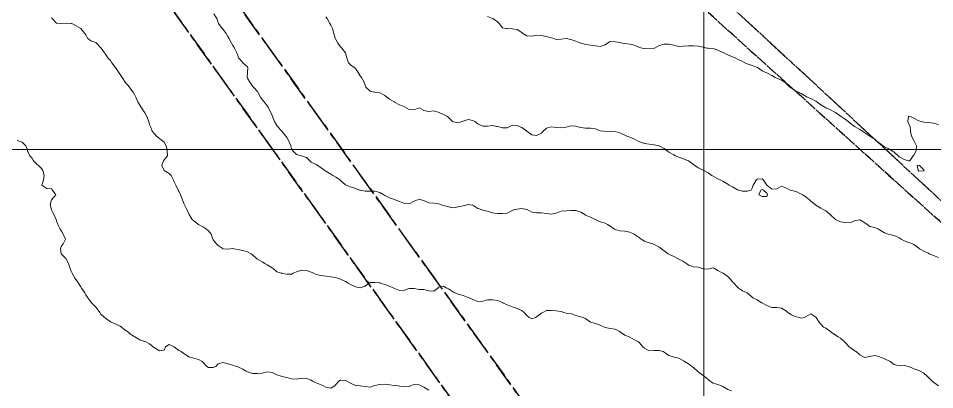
# Model space of a CAD drawing. Header units: centimetres. Extents: x 0 to 642158, y -847 to 649707.
# Drawn here: x 616996.9 to 617090.4, y 620062.9 to 620100.8 of the extents above; entities that cross this region are included whole.
import ezdxf

# ---------------------------------------------------------------- set-up
doc = ezdxf.new("R2010")
doc.units = ezdxf.units.CM
doc.header["$MEASUREMENT"] = 0
doc.linetypes.add('CENTERX2', pattern=[4, 2.5, -0.5, 0.5, -0.5])
doc.linetypes.add('JIS_02_0.7', pattern=[1.35, 0.75, -0.6])
for name, color, linetype, lineweight in [('MEV_grille', 254, 'Continuous', 9), ('WAL_parcellaire agricole', 7, 'JIS_02_0.7', 25), ('WAL_topographie 0.5', 253, 'Continuous', 20)]:
    doc.layers.add(name, color=color, linetype=linetype, lineweight=lineweight)
doc.layers.add('SPW_parcellaire cadastral', color=7, linetype='CENTERX2', lineweight=25, true_color=0xff0542)

# ---------------------------------------------------------------- blocks, each defined once
blk = doc.blocks.new('*U114')
at = {"layer": 'MEV_grille', "transparency": 33554687}
blk.add_lwpolyline([(-1338.461, 0), (1338.461, 0)], dxfattribs=at)
blk = doc.blocks.new('*U115')
at = {"layer": 'MEV_grille', "color": 0, "linetype": 'ByBlock', "lineweight": -2, "transparency": 16777216}
blk.add_blockref('*U114', (0, -2300), dxfattribs=at)
blk = doc.blocks.new('*U112')
at = {"layer": 'MEV_grille', "transparency": 33554687}
blk.add_lwpolyline([(0, 1825.476), (0, -1825.476)], dxfattribs=at)
blk = doc.blocks.new('*U113')
at = {"layer": 'MEV_grille', "color": 0, "linetype": 'ByBlock', "lineweight": -2, "transparency": 16777216}
blk.add_blockref('*U112', (1700, 0), dxfattribs=at)

msp = doc.modelspace()

# ---------------------------------------------------------------- linework, layer by layer
at = {"layer": 'SPW_parcellaire cadastral'}
for points in [[(617064.759, 620106.478), (617136.737, 620039.849), (617121.465, 620033.179), (617084.443, 620011.372), (616963.37, 620180.072), (616968.009, 620182.814), (617053.863, 620117.239), (617064.759, 620106.478)], [(617079.454, 620008.282), (616958.502, 620177.199), (616963.37, 620180.072), (617084.443, 620011.372), (617079.454, 620008.282)], [(617079.454, 620008.282), (617057.704, 619995.025), (617037.024, 619981.817), (616913.726, 620151.806), (616958.502, 620177.199), (617079.454, 620008.282)], [(617064.759, 620106.478), (617115.103, 620149.589), (617131.107, 620131.905), (617146.07, 620115.396), (617189.955, 620066.609), (617194.818, 620061.124), (617160.321, 620049.778), (617136.737, 620039.849), (617064.759, 620106.478)]]:
    msp.add_lwpolyline(points, dxfattribs=at)
at = {"layer": 'WAL_parcellaire agricole'}
for points in [[(617260.3, 620061.096), (617237.514, 620062.544), (617224.564, 620063.473), (617209.3, 620064.59), (617202.134, 620064.09), (617191.968, 620060.755), (617187.968, 620060.921), (617172.676, 620054.387), (617135.971, 620039.415), (617008.458, 620154.4), (617004.365, 620160.596), (617050.958, 620154.904), (617075.457, 620161.407)], [(617004.365, 620160.596), (617008.458, 620154.4), (617135.971, 620039.415), (617097.973, 620020.411), (617076.475, 620008.409), (617057.809, 619999.407), (617044.144, 619991.405), (617027.645, 619979.57), (617009.147, 619966.735), (616986.816, 619950.066), (616958.152, 619932.729), (616872.99, 619891.386), (616829.993, 619869.882)]]:
    msp.add_lwpolyline(points, dxfattribs=at)
at = {"layer": 'WAL_topographie 0.5'}
for points in [[(617016.791, 620101.25), (617017.102, 620100.75), (617017.25, 620100.367), (617017.296, 620100.25), (617017.663, 620099.75), (617017.75, 620099.639), (617018.068, 620099.25), (617018.25, 620098.93), (617018.352, 620098.75), (617018.604, 620098.25), (617018.75, 620098), (617018.908, 620097.75), (617019.153, 620097.25), (617019.25, 620096.981), (617019.333, 620096.75), (617019.75, 620096.266), (617019.768, 620096.25), (617020.25, 620095.815), (617020.293, 620095.75), (617020.25, 620095.25), (617020.25, 620095.25), (617020.222, 620094.75), (617020.25, 620094.691), (617020.492, 620094.25), (617020.75, 620093.85), (617020.855, 620093.75), (617021.25, 620093.309), (617021.29, 620093.25), (617021.583, 620092.75), (617021.75, 620092.5), (617021.934, 620092.25), (617022.25, 620091.85), (617022.302, 620091.75), (617022.578, 620091.25), (617022.75, 620090.865), (617022.797, 620090.75), (617023.006, 620090.25), (617023.25, 620089.833), (617023.309, 620089.75), (617023.75, 620089.25), (617023.75, 620089.25), (617024.141, 620088.75), (617024.25, 620088.615), (617024.466, 620088.25), (617024.663, 620087.75), (617024.75, 620087.485), (617024.855, 620087.25), (617025.25, 620086.875), (617025.704, 620086.75), (617025.75, 620086.738), (617026.25, 620086.577), (617026.619, 620086.25), (617026.75, 620086.114), (617027.25, 620085.853), (617027.409, 620085.75), (617027.75, 620085.536), (617028.15, 620085.25), (617028.25, 620085.189), (617028.75, 620084.864), (617028.935, 620084.75), (617029.25, 620084.565), (617029.733, 620084.25), (617029.75, 620084.235), (617030.25, 620083.779), (617030.3, 620083.75), (617030.75, 620083.566), (617031.25, 620083.404), (617031.675, 620083.25), (617031.75, 620083.225), (617032.25, 620083.146), (617032.75, 620083.141), (617033.25, 620083.135), (617033.75, 620083.005), (617034.153, 620082.75), (617034.25, 620082.694), (617034.75, 620082.45), (617035.25, 620082.276), (617035.329, 620082.25), (617035.75, 620082.096), (617036.25, 620081.865), (617036.75, 620081.828), (617037.25, 620082.117), (617037.583, 620082.25), (617037.75, 620082.309), (617037.972, 620082.25), (617038.25, 620082.182), (617038.75, 620081.945), (617039.25, 620081.903), (617039.75, 620081.85), (617040, 620081.75), (617040.25, 620081.662), (617040.75, 620081.527), (617041.25, 620081.448), (617041.75, 620081.55), (617042.25, 620081.652), (617042.659, 620081.75), (617042.75, 620081.77), (617042.95, 620081.75), (617043.25, 620081.717), (617043.75, 620081.366), (617044.107, 620081.25), (617044.25, 620081.206), (617044.75, 620081.111), (617045.25, 620080.919), (617045.75, 620080.84), (617046.25, 620080.845), (617046.75, 620080.887), (617047.25, 620081.147), (617047.484, 620081.25), (617047.75, 620081.316), (617048.25, 620081.375), (617048.75, 620081.268), (617048.786, 620081.25), (617049.25, 620080.99), (617049.75, 620080.94), (617050.25, 620080.923), (617050.75, 620080.85), (617051.25, 620080.792), (617051.75, 620080.905), (617052.25, 620081.107), (617052.75, 620081.128), (617053.25, 620081.179), (617053.75, 620081.163), (617054.25, 620080.987), (617054.662, 620080.75), (617054.75, 620080.694), (617055.25, 620080.481), (617055.712, 620080.25), (617055.75, 620080.233), (617056.25, 620080.004), (617056.75, 620079.855), (617056.975, 620079.75), (617057.25, 620079.554), (617057.697, 620079.25), (617057.75, 620079.214), (617058.25, 620079.089), (617058.75, 620079.055), (617059.25, 620078.944), (617059.706, 620078.75), (617059.75, 620078.729), (617060.25, 620078.372), (617060.433, 620078.25), (617060.75, 620078.048), (617061.25, 620077.878), (617061.594, 620077.75), (617061.75, 620077.684), (617062.25, 620077.427), (617062.479, 620077.25), (617062.75, 620077.047), (617063.182, 620076.75), (617063.25, 620076.712), (617063.75, 620076.464), (617064.125, 620076.25), (617064.25, 620076.196), (617064.75, 620075.939), (617065.053, 620075.75), (617065.25, 620075.595), (617065.75, 620075.425), (617066.25, 620075.386), (617066.659, 620075.25), (617066.75, 620075.22), (617067.25, 620075.176), (617067.5, 620075.25), (617067.75, 620075.304), (617067.904, 620075.25), (617068.25, 620075.054), (617068.75, 620074.775), (617068.788, 620074.75), (617069.25, 620074.434), (617069.439, 620074.25), (617069.75, 620073.891), (617069.891, 620073.75), (617070.25, 620073.339), (617070.359, 620073.25), (617070.75, 620072.969), (617071.25, 620072.75), (617071.25, 620072.75), (617071.75, 620072.322), (617071.825, 620072.25), (617072.25, 620072.038), (617072.71, 620071.75), (617072.75, 620071.727), (617073.25, 620071.464), (617073.75, 620071.25), (617074.25, 620071.25), (617074.25, 620071.25), (617074.75, 620071.176), (617075.25, 620070.871), (617075.393, 620070.75), (617075.75, 620070.494), (617076.25, 620070.301), (617076.536, 620070.25), (617076.75, 620070.187), (617077.05, 620070.25), (617077.25, 620070.327), (617077.75, 620070.625), (617078.25, 620070.266), (617078.265, 620070.25), (617078.594, 620069.75), (617078.75, 620069.542), (617079.042, 620069.25), (617079.25, 620069.136), (617079.75, 620068.81), (617079.808, 620068.75), (617080.25, 620068.431), (617080.533, 620068.25), (617080.75, 620068.136), (617081.175, 620067.75), (617081.25, 620067.68), (617081.661, 620067.25), (617081.75, 620067.167), (617082.25, 620066.803), (617082.355, 620066.75), (617082.75, 620066.424), (617083.036, 620066.25), (617083.25, 620066.15), (617083.75, 620066.25), (617083.75, 620066.25), (617084.25, 620066.342), (617084.659, 620066.25), (617084.75, 620066.229), (617085.25, 620066.032), (617085.75, 620065.795), (617085.828, 620065.75), (617086.25, 620065.443), (617086.75, 620065.313), (617087.25, 620065.343), (617087.75, 620065.25), (617087.75, 620065.25), (617088.25, 620065.01), (617088.75, 620064.837), (617088.896, 620064.75), (617089.25, 620064.557), (617089.596, 620064.25), (617089.75, 620064.104), (617090.132, 620063.75), (617090.25, 620063.645), (617090.75, 620063.267)], [(617000.25, 620100.833), (617000.303, 620100.75), (617000.75, 620100.278), (617001.25, 620100.25), (617001.75, 620100.273), (617002.25, 620100.268), (617002.3, 620100.25), (617002.75, 620100.013), (617003.25, 620099.75), (617003.25, 620099.75), (617003.641, 620099.25), (617003.75, 620099.083), (617003.929, 620098.75), (617004.25, 620098.485), (617004.75, 620098.306), (617004.819, 620098.25), (617005.25, 620097.819), (617005.304, 620097.75), (617005.659, 620097.25), (617005.75, 620097.125), (617005.993, 620096.75), (617006.25, 620096.479), (617006.413, 620096.25), (617006.75, 620095.792), (617006.776, 620095.75), (617007.117, 620095.25), (617007.25, 620095.059), (617007.452, 620094.75), (617007.75, 620094.25), (617007.75, 620094.25), (617008.201, 620093.75), (617008.25, 620093.691), (617008.563, 620093.25), (617008.75, 620092.929), (617008.861, 620092.75), (617009.056, 620092.25), (617009.25, 620091.932), (617009.361, 620091.75), (617009.694, 620091.25), (617009.75, 620091.145), (617009.964, 620090.75), (617010.157, 620090.25), (617010.25, 620089.938), (617010.329, 620089.75), (617010.5, 620089.25), (617010.75, 620088.977), (617010.942, 620088.75), (617011.25, 620088.5), (617011.613, 620088.25), (617011.75, 620088.143), (617011.933, 620087.75), (617012.033, 620087.25), (617012.083, 620086.75), (617011.75, 620086.35), (617011.659, 620086.25), (617011.5, 620085.75), (617011.75, 620085.25), (617011.75, 620085.25), (617012.25, 620084.942), (617012.442, 620084.75), (617012.678, 620084.25), (617012.75, 620084.1), (617012.917, 620083.75), (617013.179, 620083.25), (617013.25, 620083.125), (617013.412, 620082.75), (617013.606, 620082.25), (617013.75, 620081.868), (617013.806, 620081.75), (617014.061, 620081.25), (617014.25, 620080.838), (617014.302, 620080.75), (617014.6, 620080.25), (617014.75, 620080.1), (617015.25, 620079.75), (617015.25, 620079.75), (617015.75, 620079.45), (617016.058, 620079.25), (617016.25, 620079.078), (617016.538, 620078.75), (617016.697, 620078.25), (617016.75, 620078.155), (617017.077, 620077.75), (617017.25, 620077.6), (617017.75, 620077.25), (617017.751, 620077.25), (617018.25, 620077.227), (617018.5, 620077.25), (617018.75, 620077.273), (617018.875, 620077.25), (617019.25, 620077.198), (617019.75, 620077.083), (617020.25, 620076.939), (617020.604, 620076.75), (617020.75, 620076.629), (617021.173, 620076.25), (617021.25, 620076.199), (617021.75, 620075.907), (617022.008, 620075.75), (617022.25, 620075.625), (617022.75, 620075.326), (617022.867, 620075.25), (617023.25, 620074.901), (617023.704, 620074.75), (617023.75, 620074.736), (617024.25, 620074.659), (617024.75, 620074.65), (617024.917, 620074.75), (617025.25, 620074.902), (617025.75, 620075.055), (617026.25, 620075.05), (617026.75, 620074.865), (617027.015, 620074.75), (617027.25, 620074.625), (617027.75, 620074.523), (617028.25, 620074.462), (617028.75, 620074.401), (617029.25, 620074.323), (617029.417, 620074.25), (617029.75, 620074.15), (617030.25, 620073.914), (617030.532, 620073.75), (617030.75, 620073.608), (617031.25, 620073.38), (617031.75, 620073.264), (617032.25, 620073.432), (617032.639, 620073.75), (617032.75, 620073.815), (617033.25, 620073.823), (617033.75, 620073.762), (617033.776, 620073.75), (617034.25, 620073.607), (617034.75, 620073.437), (617035.181, 620073.25), (617035.25, 620073.212), (617035.75, 620073.006), (617036.25, 620073.042), (617036.75, 620073.21), (617037.25, 620073.202), (617037.75, 620073.114), (617038.25, 620073.091), (617038.75, 620072.974), (617039.25, 620072.939), (617039.661, 620073.25), (617039.75, 620073.339), (617040.25, 620073.431), (617040.59, 620073.25), (617040.75, 620073.172), (617041.25, 620072.829), (617041.446, 620072.75), (617041.75, 620072.613), (617042.25, 620072.468), (617042.75, 620072.292), (617042.875, 620072.25), (617043.25, 620072.062), (617043.75, 620071.861), (617044.25, 620071.905), (617044.75, 620072.052), (617045.25, 620072.038), (617045.75, 620071.968), (617046.25, 620071.773), (617046.294, 620071.75), (617046.75, 620071.522), (617047.25, 620071.34), (617047.5, 620071.25), (617047.75, 620071.157), (617048.25, 620070.948), (617048.486, 620070.75), (617048.75, 620070.444), (617048.981, 620070.25), (617049.25, 620070.094), (617049.639, 620070.25), (617049.75, 620070.317), (617050.25, 620070.682), (617050.397, 620070.75), (617050.75, 620070.938), (617051.25, 620070.963), (617051.75, 620070.933), (617052.25, 620070.85), (617052.523, 620070.75), (617052.75, 620070.674), (617053.25, 620070.635), (617053.75, 620070.446), (617054.25, 620070.303), (617054.45, 620070.25), (617054.75, 620070.153), (617055.25, 620069.765), (617055.292, 620069.75), (617055.75, 620069.63), (617056.25, 620069.452), (617056.663, 620069.25), (617056.75, 620069.205), (617057.25, 620069.116), (617057.75, 620069.052), (617058.25, 620068.794), (617058.321, 620068.75), (617058.75, 620068.434), (617059.187, 620068.25), (617059.25, 620068.218), (617059.75, 620067.974), (617060.137, 620067.75), (617060.25, 620067.667), (617060.597, 620067.25), (617060.75, 620067.093), (617061.25, 620066.838), (617061.75, 620066.864), (617062.25, 620066.882), (617062.659, 620066.75), (617062.75, 620066.713), (617063.25, 620066.371), (617063.6, 620066.25), (617063.75, 620066.194), (617064.25, 620066.078), (617064.75, 620065.821), (617064.857, 620065.75), (617065.25, 620065.521), (617065.601, 620065.25), (617065.75, 620065.122), (617066.171, 620064.75), (617066.25, 620064.686), (617066.75, 620064.307), (617066.846, 620064.25), (617067.25, 620063.9), (617067.446, 620063.75), (617067.75, 620063.544), (617068.25, 620063.411), (617068.625, 620063.25), (617068.75, 620063.187), (617069.25, 620062.895), (617069.625, 620062.75)], [(617028.25, 620100.941), (617028.385, 620100.75), (617028.654, 620100.25), (617028.75, 620100.077), (617028.927, 620099.75), (617029.064, 620099.25), (617029.194, 620098.75), (617029.25, 620098.635), (617029.454, 620098.25), (617029.75, 620097.878), (617029.885, 620097.75), (617030.25, 620097.25), (617030.25, 620097.25), (617030.375, 620096.75), (617030.544, 620096.25), (617030.75, 620096.031), (617031.125, 620095.75), (617031.25, 620095.65), (617031.543, 620095.25), (617031.75, 620094.923), (617031.875, 620094.75), (617032.148, 620094.25), (617032.25, 620093.95), (617032.32, 620093.75), (617032.75, 620093.339), (617033.194, 620093.25), (617033.25, 620093.242), (617033.75, 620093.167), (617034.25, 620092.896), (617034.464, 620092.75), (617034.75, 620092.528), (617035.204, 620092.25), (617035.25, 620092.221), (617035.75, 620091.938), (617036.25, 620091.75), (617036.25, 620091.75), (617036.75, 620091.472), (617037.25, 620091.438), (617037.75, 620091.63), (617038.25, 620091.389), (617038.75, 620091.272), (617039.25, 620091.338), (617039.571, 620091.25), (617039.75, 620091.204), (617040.25, 620090.967), (617040.646, 620090.75), (617040.75, 620090.653), (617041.181, 620090.25), (617041.25, 620090.205), (617041.75, 620090.125), (617042.167, 620090.25), (617042.25, 620090.283), (617042.75, 620090.445), (617043.25, 620090.354), (617043.436, 620090.25), (617043.75, 620090.025), (617044.25, 620089.781), (617044.75, 620089.775), (617045.25, 620089.833), (617045.688, 620089.75), (617045.75, 620089.742), (617046.25, 620089.592), (617046.75, 620089.591), (617047.021, 620089.75), (617047.25, 620089.878), (617047.75, 620089.836), (617047.974, 620089.75), (617048.25, 620089.634), (617048.75, 620089.25), (617048.75, 620089.25), (617049.25, 620088.883), (617049.75, 620088.813), (617050.25, 620089.05), (617050.427, 620089.25), (617050.75, 620089.556), (617051.25, 620089.706), (617051.75, 620089.625), (617052.25, 620089.587), (617052.75, 620089.677), (617053, 620089.75), (617053.25, 620089.818), (617053.75, 620089.781), (617053.838, 620089.75), (617054.25, 620089.635), (617054.75, 620089.556), (617055.25, 620089.558), (617055.75, 620089.491), (617056.25, 620089.312), (617056.625, 620089.25), (617056.75, 620089.226), (617057.25, 620089.25), (617057.25, 620089.25), (617057.25, 620089.25), (617057.75, 620089.212), (617058.25, 620089.092), (617058.75, 620088.848), (617058.957, 620088.75), (617059.25, 620088.638), (617059.75, 620088.456), (617060.1, 620088.25), (617060.25, 620088.169), (617060.75, 620088.006), (617061.25, 620087.937), (617061.75, 620087.862), (617062.25, 620087.75), (617062.25, 620087.75), (617062.75, 620087.485), (617063.083, 620087.25), (617063.25, 620087.122), (617063.75, 620086.833), (617063.932, 620086.75), (617064.25, 620086.625), (617064.75, 620086.427), (617065.229, 620086.25), (617065.25, 620086.24), (617065.75, 620085.85), (617065.882, 620085.75), (617066.25, 620085.51), (617066.75, 620085.288), (617066.819, 620085.25), (617067.25, 620084.995), (617067.625, 620084.75), (617067.75, 620084.668), (617068.25, 620084.398), (617068.546, 620084.25), (617068.75, 620084.158), (617069.25, 620083.852), (617069.386, 620083.75), (617069.75, 620083.563), (617070.25, 620083.282), (617070.357, 620083.25), (617070.75, 620083.148), (617071.25, 620083.153), (617071.639, 620083.25), (617071.75, 620083.45), (617071.85, 620083.75), (617072.155, 620084.25), (617072.25, 620084.361), (617072.75, 620084.408), (617072.917, 620084.25), (617073.25, 620083.75), (617073.25, 620083.75), (617073.75, 620083.333), (617074.25, 620083.375), (617074.75, 620083.662), (617075.25, 620083.432), (617075.613, 620083.25), (617075.75, 620083.207), (617076.25, 620083.091), (617076.75, 620082.843), (617076.91, 620082.75), (617077.25, 620082.514), (617077.589, 620082.25), (617077.75, 620082.121), (617078.214, 620081.75), (617078.25, 620081.713), (617078.75, 620081.386), (617078.987, 620081.25), (617079.25, 620081.134), (617079.708, 620080.75), (617079.75, 620080.712), (617080.25, 620080.25), (617080.25, 620080.25), (617080.75, 620080.019), (617081.25, 620079.938), (617081.75, 620079.896), (617082.25, 620080.141), (617082.75, 620080.221), (617083.25, 620079.909), (617083.467, 620079.75), (617083.75, 620079.543), (617084.25, 620079.429), (617084.645, 620079.25), (617084.75, 620079.191), (617085.25, 620078.866), (617085.635, 620078.75), (617085.75, 620078.717), (617086.25, 620078.614), (617086.75, 620078.378), (617086.962, 620078.25), (617087.25, 620078.071), (617087.75, 620077.895), (617088.125, 620077.75), (617088.25, 620077.678), (617088.75, 620077.313), (617088.821, 620077.25), (617089.25, 620077.01), (617089.75, 620076.791), (617089.815, 620076.75), (617090.25, 620076.565), (617090.75, 620076.365)], [(617044.75, 620100.973), (617045.25, 620100.764), (617045.276, 620100.75), (617045.75, 620100.42), (617045.936, 620100.25), (617046.25, 620099.806), (617046.65, 620099.75), (617046.75, 620099.742), (617047.25, 620099.713), (617047.75, 620099.65), (617048.25, 620099.35), (617048.355, 620099.25), (617048.75, 620098.984), (617049.25, 620098.948), (617049.75, 620099.05), (617050.25, 620099.023), (617050.75, 620098.92), (617051.25, 620098.797), (617051.393, 620098.75), (617051.75, 620098.615), (617052.25, 620098.672), (617052.75, 620098.731), (617053.25, 620098.605), (617053.75, 620098.436), (617054.25, 620098.26), (617054.281, 620098.25), (617054.75, 620098.114), (617055.25, 620098.042), (617055.75, 620097.961), (617056.25, 620097.894), (617056.75, 620098.071), (617056.977, 620098.25), (617057.25, 620098.432), (617057.75, 620098.398), (617058.25, 620098.307), (617058.527, 620098.25), (617058.75, 620098.203), (617059.25, 620098.138), (617059.75, 620098.046), (617060.25, 620097.82), (617060.522, 620097.75), (617060.75, 620097.692), (617061.25, 620097.681), (617061.75, 620097.727), (617061.779, 620097.75), (617062.25, 620098.026), (617062.75, 620098.158), (617063.25, 620098.132), (617063.75, 620098.033), (617064.25, 620097.911), (617064.75, 620097.94), (617065.25, 620097.99), (617065.75, 620097.962), (617066.25, 620097.936), (617066.75, 620097.829), (617067.125, 620097.75), (617067.25, 620097.727), (617067.75, 620097.692), (617068.25, 620097.525), (617068.75, 620097.296), (617068.854, 620097.25), (617069.25, 620097.058), (617069.75, 620096.85), (617070.023, 620096.75), (617070.25, 620096.618), (617070.75, 620096.359), (617070.988, 620096.25), (617071.25, 620096.138), (617071.75, 620095.977), (617072.25, 620095.773), (617072.29, 620095.75), (617072.75, 620095.413), (617073.155, 620095.25), (617073.25, 620095.215), (617073.75, 620094.954), (617074.105, 620094.75), (617074.25, 620094.679), (617074.75, 620094.48), (617075.072, 620094.25), (617075.25, 620094.096), (617075.603, 620093.75), (617075.75, 620093.641), (617076.25, 620093.344), (617076.467, 620093.25), (617076.75, 620093.102), (617077.25, 620092.811), (617077.364, 620092.75), (617077.75, 620092.587), (617078.25, 620092.32), (617078.355, 620092.25), (617078.75, 620091.962), (617079.083, 620091.75), (617079.25, 620091.66), (617079.75, 620091.434), (617080.129, 620091.25), (617080.25, 620091.17), (617080.75, 620090.805), (617080.831, 620090.75), (617081.25, 620090.477), (617081.538, 620090.25), (617081.75, 620090.075), (617082.186, 620089.75), (617082.25, 620089.708), (617082.75, 620089.447), (617083.018, 620089.25), (617083.25, 620089.079), (617083.75, 620088.756), (617083.762, 620088.75), (617084.25, 620088.446), (617084.483, 620088.25), (617084.75, 620088.022), (617085.12, 620087.75), (617085.25, 620087.662), (617085.75, 620087.414), (617086.029, 620087.25), (617086.25, 620087.106), (617086.635, 620086.75), (617086.75, 620086.658), (617087.25, 620086.385), (617087.704, 620086.25), (617087.75, 620086.236), (617087.821, 620086.25), (617088.175, 620086.75), (617088.25, 620086.815), (617088.488, 620087.25), (617088.505, 620087.75), (617088.28, 620088.25), (617088.25, 620088.303), (617087.993, 620088.75), (617087.905, 620089.25), (617087.855, 620089.75), (617087.75, 620089.972), (617087.618, 620090.25), (617087.691, 620090.75), (617087.75, 620090.796), (617087.917, 620090.75), (617088.25, 620090.596), (617088.75, 620090.329), (617089, 620090.25), (617089.25, 620090.192), (617089.75, 620090.147), (617090.25, 620090.094), (617090.75, 620089.929)], [(616996.75, 620088.341), (616996.95, 620088.25), (616997.25, 620088.156), (616997.611, 620087.75), (616997.75, 620087.438), (616997.802, 620087.25), (616998.044, 620086.75), (616998.25, 620086.544), (616998.417, 620086.25), (616998.75, 620085.905), (616998.923, 620085.75), (616999.25, 620085.41), (616999.35, 620085.25), (616999.509, 620084.75), (616999.417, 620084.25), (616999.25, 620083.75), (616999.75, 620083.417), (617000.25, 620083.359), (617000.359, 620083.25), (617000.673, 620082.75), (617000.25, 620082.25), (617000.25, 620082.25), (617000.117, 620081.75), (617000.236, 620081.25), (617000.25, 620081.224), (617000.481, 620080.75), (617000.701, 620080.25), (617000.75, 620080.117), (617000.875, 620079.75), (617001.125, 620079.25), (617001.25, 620079.044), (617001.422, 620078.75), (617001.667, 620078.25), (617001.427, 620077.75), (617001.25, 620077.55), (617001.156, 620077.25), (617001.229, 620076.75), (617001.25, 620076.721), (617001.694, 620076.25), (617001.75, 620076.179), (617001.964, 620075.75), (617002.147, 620075.25), (617002.25, 620074.954), (617002.346, 620074.75), (617002.633, 620074.25), (617002.75, 620074.073), (617002.983, 620073.75), (617003.25, 620073.354), (617003.309, 620073.25), (617003.628, 620072.75), (617003.75, 620072.568), (617003.96, 620072.25), (617004.25, 620071.847), (617004.319, 620071.75), (617004.75, 620071.282), (617004.785, 620071.25), (617005.16, 620070.75), (617005.25, 620070.615), (617005.663, 620070.25), (617005.75, 620070.173), (617006.25, 620069.787), (617006.313, 620069.75), (617006.75, 620069.579), (617007.25, 620069.338), (617007.381, 620069.25), (617007.75, 620068.957), (617008.083, 620068.75), (617008.25, 620068.583), (617008.75, 620068.25), (617008.75, 620068.25), (617009.25, 620067.969), (617009.75, 620067.8), (617009.854, 620067.75), (617010.25, 620067.548), (617010.609, 620067.25), (617010.75, 620067.142), (617011.25, 620066.836), (617011.75, 620066.917), (617011.868, 620067.25), (617012.25, 620067.482), (617012.75, 620067.25), (617012.75, 620067.25), (617013.25, 620066.878), (617013.477, 620066.75), (617013.75, 620066.556), (617014.225, 620066.25), (617014.25, 620066.239), (617014.75, 620066.086), (617015.25, 620065.967), (617015.632, 620065.75), (617015.75, 620065.602), (617016.089, 620065.25), (617016.25, 620065.143), (617016.75, 620065.125), (617017, 620065.25), (617017.25, 620065.5), (617017.75, 620065.659), (617018.25, 620065.517), (617018.75, 620065.385), (617019.083, 620065.25), (617019.25, 620065.199), (617019.75, 620064.952), (617020.115, 620064.75), (617020.25, 620064.683), (617020.75, 620064.536), (617021.25, 620064.505), (617021.75, 620064.571), (617022.25, 620064.686), (617022.75, 620064.625), (617023.25, 620064.4), (617023.679, 620064.25), (617023.75, 620064.231), (617024.25, 620064.116), (617024.75, 620063.977), (617025.25, 620063.94), (617025.75, 620064.04), (617026.25, 620064.017), (617026.75, 620063.827), (617026.893, 620063.75), (617027.25, 620063.558), (617027.75, 620063.365), (617027.99, 620063.25), (617028.25, 620063.127), (617028.75, 620063.034), (617029.15, 620063.25), (617029.25, 620063.383), (617029.555, 620063.75), (617029.75, 620063.847), (617030.25, 620063.823), (617030.371, 620063.75), (617030.75, 620063.538), (617031.25, 620063.312), (617031.75, 620063.25), (617031.75, 620063.25), (617032.25, 620063.181), (617032.75, 620063.125), (617033.15, 620063.25), (617033.25, 620063.283), (617033.75, 620063.412), (617034.25, 620063.427), (617034.75, 620063.347), (617035.25, 620063.294), (617035.65, 620063.25), (617035.75, 620063.24), (617036.25, 620063.148), (617036.75, 620063.205), (617036.868, 620063.25), (617037.25, 620063.385), (617037.75, 620063.355), (617037.957, 620063.25), (617038.25, 620063.121), (617038.75, 620062.821)], [(617089.25, 620085.198), (617089.288, 620085.25), (617089.25, 620085.325), (617088.825, 620085.75), (617088.75, 620085.804), (617088.583, 620085.75), (617088.672, 620085.25), (617088.75, 620085.186), (617089.25, 620085.198)], [(617073.25, 620082.583), (617073.296, 620082.75), (617073.25, 620082.917), (617072.917, 620083.25), (617072.75, 620083.292), (617072.625, 620083.25), (617072.417, 620082.75), (617072.75, 620082.576), (617073.25, 620082.583)]]:
    msp.add_lwpolyline(points, dxfattribs=at)

# ---------------------------------------------------------------- block references
at = {"layer": 'MEV_grille', "transparency": 33554687}
for name, p in [('*U113', (615366.814, 620593.644)), ('*U115', (616669.481, 622387.381))]:
    msp.add_blockref(name, p, dxfattribs=at)

doc.saveas('drawing.dxf')
